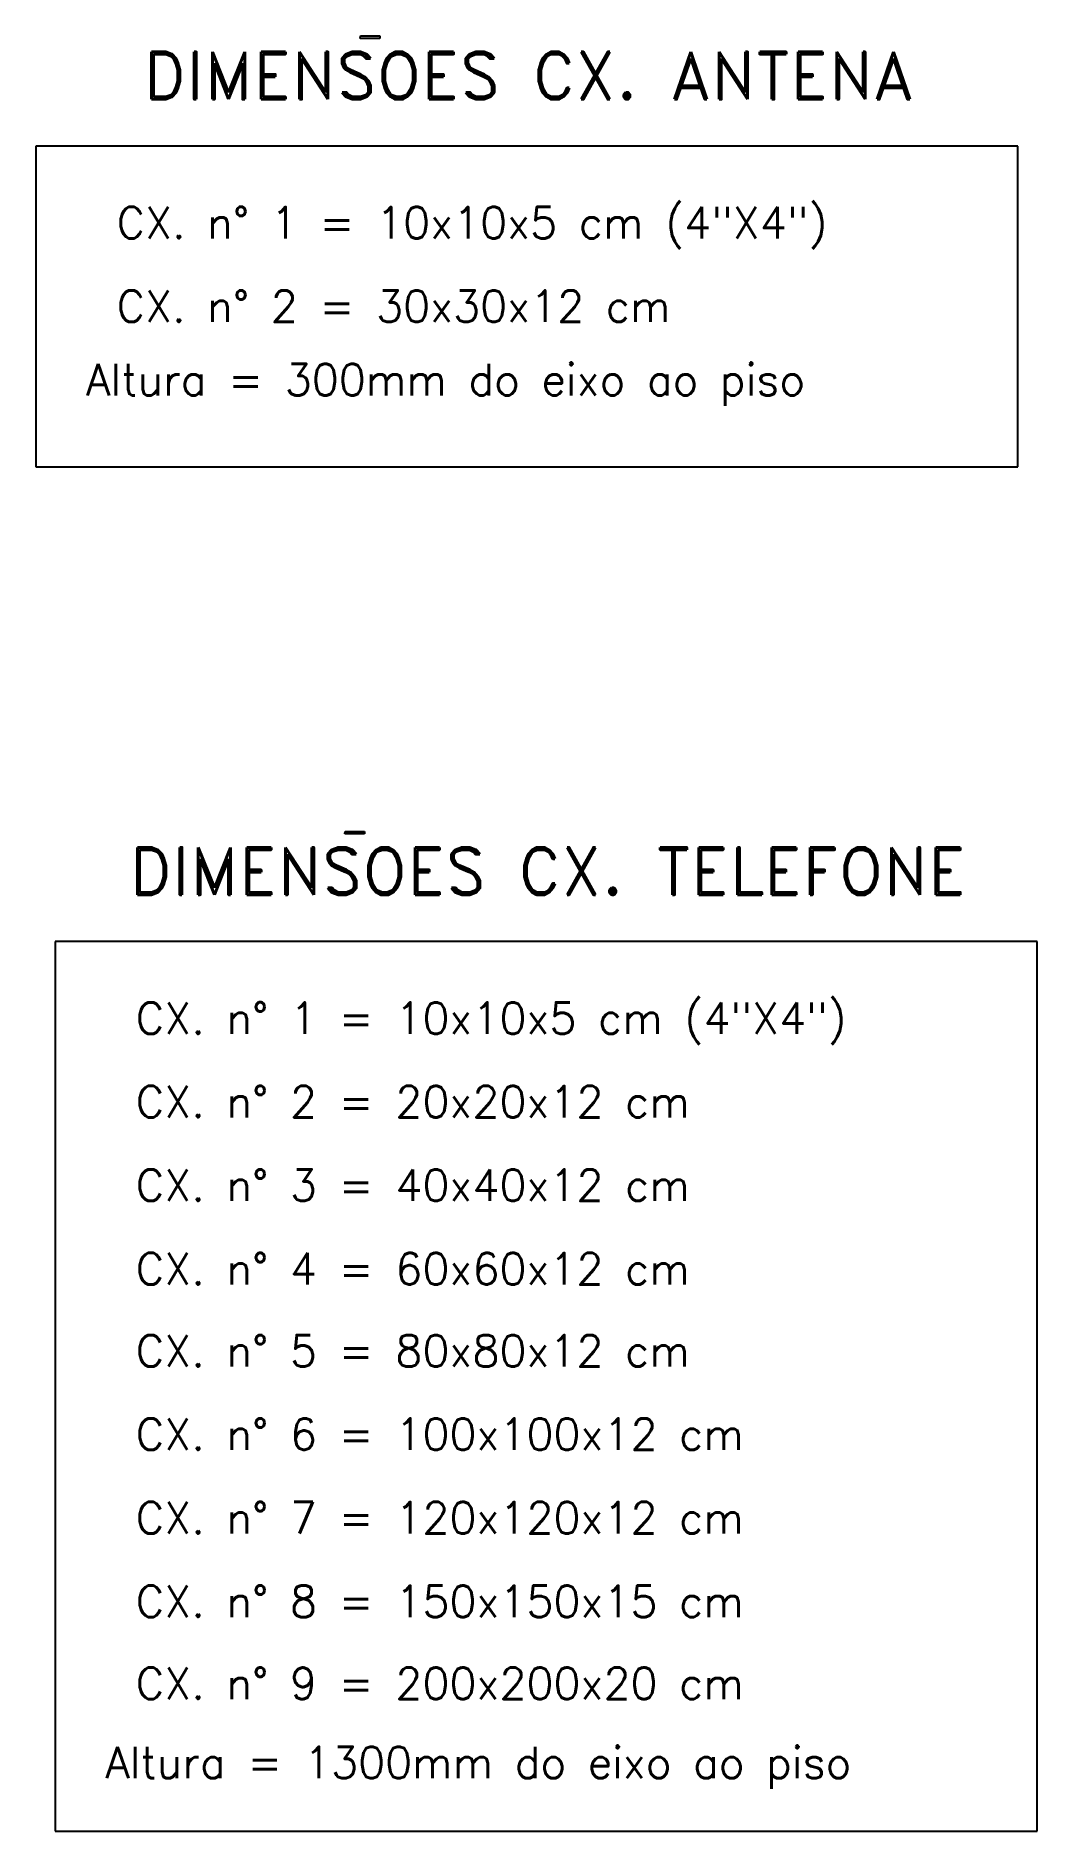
# Model space of a CAD drawing. Extents: x -0.001 to 0.0498, y 0 to 0.0911.
import ezdxf
from ezdxf.enums import TextEntityAlignment as Align

# ---------------------------------------------------------------- set-up
doc = ezdxf.new("R2010")
doc.units = 0
doc.header["$LTSCALE"] = 250
doc.header["$MEASUREMENT"] = 0
doc.layers.add('DETALHES-DIVERSOS', color=7, linetype='CONTINUOUS')
doc.styles.add('ROMAND', font='romand', dxfattribs={"height": 100})
doc.styles.add('ROMANS', font='ROMANS.SHX', dxfattribs={"height": 80})

msp = doc.modelspace()

# ---------------------------------------------------------------- linework, layer by layer
at = {"layer": 'DETALHES-DIVERSOS'}
for p, q in [((0.015477, 0.090955), (0.015495, 0.091083)), ((0.015495, 0.091083), (0.016477, 0.091083)), ((0.016477, 0.091083), (0.016477, 0.090955)), ((0.016477, 0.090955), (0.015477, 0.090955)), ((0.048856, 0.085497), (-0.000975, 0.085497)), ((-0.000975, 0.085497), (-0.000975, 0.069222)), ((0.048856, 0.069222), (0.048856, 0.085497)), ((-0.000975, 0.069222), (0.048856, 0.069222)), ((0.014702, 0.050594), (0.014721, 0.050722)), ((0.015702, 0.050594), (0.014702, 0.050594)), ((0.014721, 0.050722), (0.015702, 0.050722)), ((0.015702, 0.050722), (0.015702, 0.050594)), ((0.049831, 0.045136), (0, 0.045136)), ((0, 0.045136), (0, 0)), ((0.049831, 0), (0.049831, 0.045136)), ((0, 0), (0.049831, 0))]:
    msp.add_line(p, q, dxfattribs=at)

# ---------------------------------------------------------------- texts
at = {"layer": 'DETALHES-DIVERSOS', "style": 'ROMAND'}
for s, p in [('DIMENSOES CX. ANTENA', (0.024028, 0.087871)), ('DIMENSOES CX. TELEFONE', (0.025003, 0.047509))]:
    msp.add_text(s, height=0.0024, dxfattribs=at).set_placement(p, align=Align.CENTER)
at = {"layer": 'DETALHES-DIVERSOS', "style": 'ROMANS'}
for s, p in [('CX. n%%D 1 = 10x10x5 cm (4"X4")', (0.003125, 0.080809)), ('CX. n%%D 2 = 30x30x12 cm', (0.003125, 0.07657)), ('Altura = 300mm do eixo ao piso', (0.001576, 0.072843)), ('CX. n%%D 1 = 10x10x5 cm (4"X4")', (0.0041, 0.040448)), ('CX. n%%D 2 = 20x20x12 cm', (0.0041, 0.036209)), ('CX. n%%D 3 = 40x40x12 cm', (0.0041, 0.03197)), ('CX. n%%D 4 = 60x60x12 cm', (0.0041, 0.027731)), ('CX. n%%D 5 = 80x80x12 cm', (0.0041, 0.023567)), ('CX. n%%D 6 = 100x100x12 cm', (0.0041, 0.019337)), ('CX. n%%D 7 = 120x120x12 cm', (0.0041, 0.015098)), ('CX. n%%D 8 = 150x150x15 cm', (0.0041, 0.010859)), ('CX. n%%D 9 = 200x200x20 cm', (0.0041, 0.006695)), ('Altura = 1300mm do eixo ao piso', (0.002551, 0.002679))]:
    msp.add_text(s, height=0.0016, dxfattribs=at).set_placement(p)

doc.saveas('drawing.dxf')
